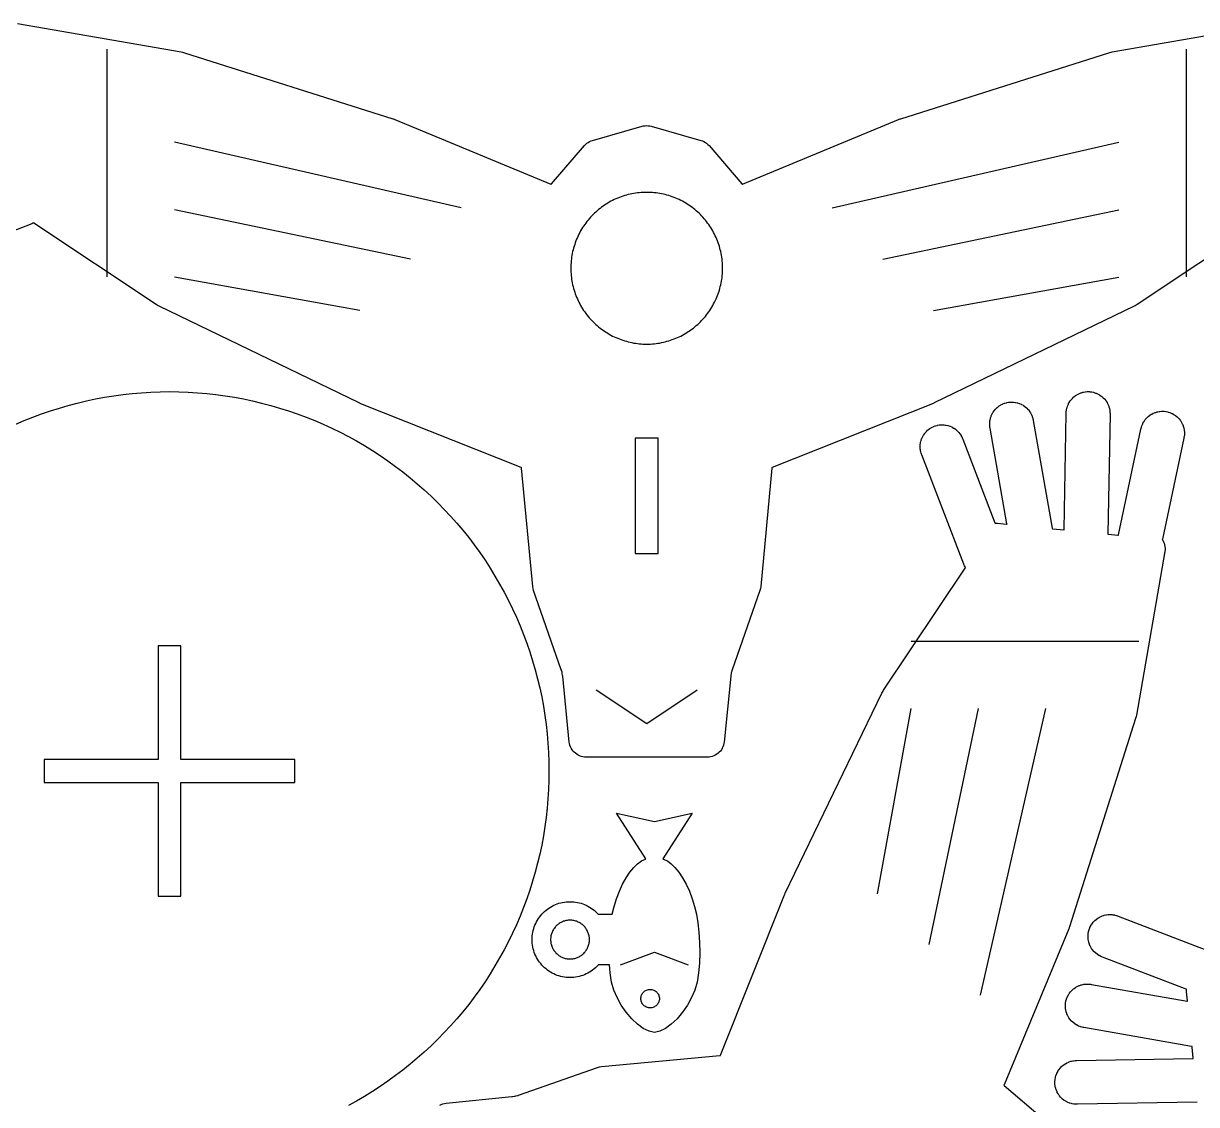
# Model space of a CAD drawing. Header units: millimetres. Extents: x 5 to 519, y 5 to 395.
# Drawn here: x 112.7 to 251.8, y 264.4 to 392.7 of the extents above; entities that cross this region are included whole.
import ezdxf

# ---------------------------------------------------------------- set-up
doc = ezdxf.new("R2010")
doc.units = ezdxf.units.MM
doc.layers.add('CUT', color=1, linetype='Continuous')
doc.layers.add('ENGRAVE', color=5, linetype='Continuous')

msp = doc.modelspace()

# ---------------------------------------------------------------- linework, layer by layer
at = {"layer": 'CUT'}
for points in [[(111.98, 392.68), (131.39, 389.3), (131.53, 389.27), (131.66, 389.24), (131.79, 389.2), (156.47, 381.38), (156.55, 381.36), (156.63, 381.33), (156.71, 381.3), (175.23, 373.62), (175.27, 373.61), (175.31, 373.64), (179.2, 378.19), (179.34, 378.33), (179.48, 378.46), (179.64, 378.57), (179.81, 378.66), (179.99, 378.74), (180.17, 378.81), (186.04, 380.49), (186.22, 380.53), (186.41, 380.55), (186.59, 380.56), (186.78, 380.55), (186.96, 380.53), (187.14, 380.49), (193.02, 378.81), (193.2, 378.74), (193.38, 378.66), (193.55, 378.57), (193.7, 378.46), (193.85, 378.33), (193.99, 378.19), (197.88, 373.64), (197.91, 373.61), (197.96, 373.62), (216.47, 381.3), (216.55, 381.33), (216.64, 381.36), (216.72, 381.38), (241.4, 389.2), (241.53, 389.24), (241.66, 389.27), (241.79, 389.3), (261.21, 392.68)], [(259.27, 369), (244.77, 359.33), (244.65, 359.26), (244.53, 359.19), (244.41, 359.13), (220.69, 347.66), (220.63, 347.63), (220.56, 347.6), (220.5, 347.57), (201.48, 339.99), (201.44, 339.97), (201.43, 339.92), (200.12, 325.89), (200.08, 325.65), (200.01, 325.41), (196.72, 316.01), (196.71, 315.99), (196.71, 315.97), (196.7, 315.94), (196.63, 315.71), (196.62, 315.65), (196.61, 315.62), (196.6, 315.56), (196.56, 315.32), (196.56, 315.29), (196.56, 315.28), (196.55, 315.25), (195.77, 307.44), (195.74, 307.25), (195.7, 307.06), (195.63, 306.87), (195.55, 306.7), (195.45, 306.53), (195.33, 306.37), (195.2, 306.23), (195.05, 306.1), (194.89, 305.98), (194.73, 305.88), (194.55, 305.79), (194.36, 305.73), (194.17, 305.68), (193.98, 305.65), (193.78, 305.64), (179.4, 305.64), (179.21, 305.65), (179.01, 305.68), (178.82, 305.73), (178.64, 305.79), (178.46, 305.88), (178.29, 305.98), (178.14, 306.1), (177.99, 306.23), (177.86, 306.37), (177.74, 306.53), (177.64, 306.7), (177.56, 306.87), (177.49, 307.06), (177.44, 307.25), (177.41, 307.44), (176.63, 315.25), (176.63, 315.28), (176.63, 315.29), (176.62, 315.32), (176.58, 315.56), (176.57, 315.62), (176.57, 315.65), (176.55, 315.71), (176.49, 315.94), (176.48, 315.97), (176.47, 315.99), (176.46, 316.01), (173.17, 325.41), (173.11, 325.65), (173.07, 325.89), (171.76, 339.92), (171.75, 339.97), (171.7, 339.99), (152.69, 347.57), (152.63, 347.6), (152.56, 347.63), (152.5, 347.66), (128.78, 359.13), (128.66, 359.19), (128.54, 359.26), (128.42, 359.33), (113.92, 369), (113.88, 369.03), (113.79, 368.98), (113.79, 368.98), (113.67, 368.92), (113.57, 368.88), (113.48, 368.84), (100.5, 363.86)], [(111.76, 345.14), (112.78, 345.57), (113.8, 345.98), (114.84, 346.37), (115.88, 346.73), (116.94, 347.06), (118, 347.37), (119.07, 347.65), (120.14, 347.91), (121.22, 348.14), (122.31, 348.34), (123.4, 348.51), (124.49, 348.66), (125.59, 348.78), (126.69, 348.88), (127.79, 348.95), (128.9, 348.99), (130, 349), (131.1, 348.99), (132.21, 348.95), (133.31, 348.88), (134.41, 348.78), (135.51, 348.66), (136.6, 348.51), (137.69, 348.34), (138.78, 348.14), (139.86, 347.91), (140.93, 347.65), (142, 347.37), (143.06, 347.06), (144.12, 346.73), (145.16, 346.37), (146.2, 345.98), (147.22, 345.57), (148.24, 345.14), (149.24, 344.68), (150.23, 344.2), (151.21, 343.69), (152.18, 343.15), (153.13, 342.6), (154.07, 342.02), (155, 341.42), (155.91, 340.79), (156.81, 340.14), (157.69, 339.48), (158.55, 338.79), (159.39, 338.07), (160.22, 337.34), (161.03, 336.59), (161.82, 335.82), (162.59, 335.03), (163.34, 334.22), (164.07, 333.39), (164.79, 332.55), (165.48, 331.69), (166.14, 330.81), (166.79, 329.91), (167.42, 329), (168.02, 328.07), (168.6, 327.13), (169.15, 326.18), (169.69, 325.21), (170.2, 324.23), (170.68, 323.24), (171.14, 322.24), (171.57, 321.22), (171.98, 320.2), (172.37, 319.16), (172.73, 318.12), (173.06, 317.06), (173.37, 316), (173.65, 314.93), (173.91, 313.86), (174.14, 312.78), (174.34, 311.69), (174.51, 310.6), (174.66, 309.51), (174.78, 308.41), (174.88, 307.31), (174.95, 306.21), (174.99, 305.1), (175, 304), (174.99, 302.9), (174.95, 301.79), (174.88, 300.69), (174.78, 299.59), (174.66, 298.49), (174.51, 297.4), (174.34, 296.31), (174.14, 295.22), (173.91, 294.14), (173.65, 293.07), (173.37, 292), (173.06, 290.94), (172.73, 289.88), (172.37, 288.84), (171.98, 287.8), (171.57, 286.78), (171.14, 285.76), (170.68, 284.76), (170.2, 283.77), (169.69, 282.79), (169.15, 281.82), (168.6, 280.87), (168.02, 279.93), (167.42, 279), (166.79, 278.09), (166.14, 277.19), (165.48, 276.31), (164.79, 275.45), (164.07, 274.61), (163.34, 273.78), (162.59, 272.97), (161.82, 272.18), (161.03, 271.41), (160.22, 270.66), (159.39, 269.93), (158.55, 269.21), (157.69, 268.52), (156.81, 267.86), (155.91, 267.21), (155, 266.58), (154.07, 265.98), (153.13, 265.4), (152.18, 264.85), (151.21, 264.31)], [(162.06, 264.36), (162.23, 264.44), (162.42, 264.51), (162.61, 264.56), (162.8, 264.59), (170.61, 265.37), (170.64, 265.37), (170.65, 265.37), (170.68, 265.38), (170.92, 265.42), (170.98, 265.43), (171.01, 265.43), (171.07, 265.45), (171.3, 265.51), (171.33, 265.52), (171.34, 265.53), (171.37, 265.54), (180.77, 268.83), (181, 268.89), (181.24, 268.93), (195.28, 270.24), (195.33, 270.25), (195.35, 270.3), (202.93, 289.31), (202.96, 289.37), (202.99, 289.44), (203.02, 289.5), (214.48, 313.22), (214.55, 313.34), (214.62, 313.46), (214.69, 313.58), (224.36, 328.08), (224.38, 328.12), (224.34, 328.21), (224.34, 328.21), (224.28, 328.33), (224.24, 328.43), (224.2, 328.52), (219.22, 341.5), (219.18, 341.59), (219.15, 341.69), (219.1, 341.88), (219.08, 341.94), (219.05, 342.13), (219.04, 342.19), (219.03, 342.39), (219.03, 342.45), (219.03, 342.64), (219.04, 342.7), (219.06, 342.9), (219.07, 342.95), (219.12, 343.14), (219.13, 343.2), (219.19, 343.39), (219.21, 343.44), (219.29, 343.62), (219.32, 343.67), (219.42, 343.84), (219.45, 343.89), (219.56, 344.05), (219.6, 344.1), (219.73, 344.25), (219.77, 344.29), (219.91, 344.43), (219.95, 344.46), (220.11, 344.58), (220.16, 344.62), (220.32, 344.72), (220.37, 344.75), (220.55, 344.84), (220.6, 344.86), (220.79, 344.93), (220.84, 344.95), (221.03, 345), (221.09, 345.02), (221.28, 345.05), (221.34, 345.06), (221.54, 345.07), (221.6, 345.07), (221.79, 345.07), (221.85, 345.06), (222.04, 345.04), (222.1, 345.03), (222.29, 344.99), (222.35, 344.97), (222.54, 344.91), (222.59, 344.89), (222.77, 344.81), (222.82, 344.78), (222.99, 344.68), (223.04, 344.65), (223.2, 344.54), (223.25, 344.5), (223.4, 344.37), (223.44, 344.33), (223.58, 344.19), (223.61, 344.15), (223.73, 343.99), (223.77, 343.94), (223.87, 343.78), (223.9, 343.73), (223.99, 343.55), (224.03, 343.45), (224.07, 343.36), (227.88, 333.43), (227.9, 333.39), (227.97, 333.39), (228.19, 333.38), (229.27, 333.27), (229.32, 333.27), (229.31, 333.32), (227.31, 344.66), (227.3, 344.76), (227.28, 344.87), (227.27, 345.06), (227.27, 345.12), (227.27, 345.32), (227.28, 345.38), (227.3, 345.57), (227.31, 345.63), (227.35, 345.82), (227.37, 345.88), (227.43, 346.06), (227.45, 346.12), (227.53, 346.3), (227.55, 346.35), (227.65, 346.52), (227.68, 346.57), (227.79, 346.73), (227.83, 346.78), (227.96, 346.93), (228, 346.97), (228.14, 347.11), (228.18, 347.14), (228.34, 347.27), (228.39, 347.3), (228.55, 347.4), (228.6, 347.43), (228.78, 347.52), (228.83, 347.55), (229.02, 347.62), (229.07, 347.64), (229.26, 347.69), (229.32, 347.7), (229.51, 347.74), (229.57, 347.74), (229.76, 347.76), (229.82, 347.76), (230.02, 347.76), (230.08, 347.75), (230.27, 347.73), (230.33, 347.72), (230.52, 347.68), (230.58, 347.66), (230.76, 347.6), (230.82, 347.58), (231, 347.5), (231.05, 347.47), (231.22, 347.38), (231.27, 347.35), (231.43, 347.23), (231.48, 347.2), (231.63, 347.07), (231.67, 347.03), (231.81, 346.89), (231.85, 346.84), (231.97, 346.69), (232, 346.64), (232.11, 346.47), (232.13, 346.42), (232.22, 346.25), (232.25, 346.2), (232.32, 346.01), (232.34, 345.96), (232.39, 345.77), (232.41, 345.66), (232.43, 345.57), (234.69, 332.79), (234.7, 332.74), (234.74, 332.73), (236.05, 332.61), (236.1, 332.6), (236.1, 332.65), (236.34, 346.4), (236.34, 346.5), (236.35, 346.61), (236.37, 346.8), (236.38, 346.86), (236.42, 347.05), (236.44, 347.11), (236.5, 347.29), (236.52, 347.35), (236.6, 347.53), (236.62, 347.58), (236.72, 347.75), (236.75, 347.8), (236.86, 347.96), (236.9, 348.01), (237.03, 348.16), (237.07, 348.2), (237.21, 348.34), (237.25, 348.38), (237.41, 348.5), (237.45, 348.53), (237.62, 348.64), (237.67, 348.67), (237.84, 348.76), (237.9, 348.78), (238.08, 348.85), (238.14, 348.87), (238.32, 348.93), (238.38, 348.94), (238.57, 348.97), (238.63, 348.98), (238.83, 349), (238.89, 349), (239.08, 349), (239.14, 348.99), (239.34, 348.97), (239.39, 348.96), (239.59, 348.92), (239.64, 348.9), (239.83, 348.84), (239.88, 348.82), (240.06, 348.74), (240.12, 348.72), (240.29, 348.62), (240.34, 348.59), (240.5, 348.48), (240.55, 348.44), (240.7, 348.32), (240.74, 348.28), (240.87, 348.14), (240.91, 348.09), (241.03, 347.94), (241.07, 347.89), (241.18, 347.72), (241.2, 347.67), (241.29, 347.5), (241.32, 347.45), (241.39, 347.26), (241.41, 347.21), (241.46, 347.02), (241.48, 346.96), (241.51, 346.77), (241.52, 346.71), (241.53, 346.51), (241.54, 346.41), (241.54, 346.31), (241.29, 332.14), (241.29, 332.09), (241.34, 332.09), (242.48, 331.98), (242.53, 331.97), (242.54, 332.02), (245.21, 344.57), (245.23, 344.67), (245.26, 344.77), (245.32, 344.96), (245.34, 345.01), (245.42, 345.19), (245.44, 345.25), (245.54, 345.42), (245.57, 345.47), (245.68, 345.63), (245.71, 345.68), (245.84, 345.83), (245.88, 345.87), (246.02, 346.01), (246.06, 346.04), (246.22, 346.17), (246.27, 346.2), (246.43, 346.31), (246.48, 346.34), (246.66, 346.43), (246.71, 346.45), (246.89, 346.53), (246.95, 346.54), (247.13, 346.6), (247.19, 346.61), (247.38, 346.65), (247.44, 346.66), (247.64, 346.67), (247.7, 346.67), (247.89, 346.67), (247.95, 346.67), (248.15, 346.65), (248.2, 346.64), (248.4, 346.6), (248.45, 346.58), (248.64, 346.52), (248.7, 346.5), (248.88, 346.42), (248.93, 346.4), (249.1, 346.3), (249.15, 346.27), (249.31, 346.16), (249.36, 346.13), (249.51, 346), (249.55, 345.96), (249.69, 345.82), (249.73, 345.77), (249.85, 345.62), (249.88, 345.57), (249.99, 345.41), (250.02, 345.36), (250.11, 345.18), (250.14, 345.13), (250.21, 344.95), (250.23, 344.89), (250.28, 344.7), (250.3, 344.65), (250.33, 344.45), (250.34, 344.4), (250.36, 344.2), (250.36, 344.14), (250.36, 343.95), (250.35, 343.89), (250.33, 343.69), (250.31, 343.59), (250.29, 343.49), (247.75, 331.51), (247.74, 331.46), (247.79, 331.38), (247.88, 331.2), (247.96, 331.01), (248.01, 330.82), (248.05, 330.62), (248.06, 330.42), (248.06, 330.22), (248.04, 330.02), (244.66, 310.61), (244.63, 310.47), (244.6, 310.34), (244.56, 310.21), (236.74, 285.53), (236.71, 285.45), (236.68, 285.37), (236.65, 285.29), (228.98, 266.77), (228.96, 266.73), (229, 266.69), (233.54, 262.8)], [(251.86, 264.71), (237.69, 264.46), (237.59, 264.46), (237.49, 264.47), (237.29, 264.48), (237.23, 264.49), (237.04, 264.52), (236.98, 264.54), (236.79, 264.59), (236.74, 264.61), (236.55, 264.68), (236.5, 264.71), (236.33, 264.8), (236.28, 264.82), (236.11, 264.93), (236.06, 264.97), (235.91, 265.09), (235.86, 265.13), (235.72, 265.26), (235.68, 265.3), (235.56, 265.45), (235.52, 265.5), (235.41, 265.66), (235.38, 265.71), (235.28, 265.88), (235.26, 265.94), (235.18, 266.12), (235.16, 266.17), (235.1, 266.36), (235.08, 266.41), (235.04, 266.61), (235.03, 266.66), (235.01, 266.86), (235, 266.92), (235, 267.11), (235, 267.17), (235.02, 267.37), (235.03, 267.43), (235.06, 267.62), (235.07, 267.68), (235.13, 267.86), (235.15, 267.92), (235.22, 268.1), (235.24, 268.16), (235.33, 268.33), (235.36, 268.38), (235.47, 268.55), (235.5, 268.59), (235.62, 268.75), (235.66, 268.79), (235.8, 268.93), (235.84, 268.97), (235.99, 269.1), (236.04, 269.14), (236.2, 269.25), (236.25, 269.28), (236.42, 269.38), (236.47, 269.4), (236.65, 269.48), (236.71, 269.5), (236.89, 269.56), (236.95, 269.58), (237.14, 269.62), (237.2, 269.63), (237.39, 269.65), (237.5, 269.66), (237.6, 269.66), (251.35, 269.9), (251.4, 269.9), (251.39, 269.95), (251.27, 271.26), (251.26, 271.3), (251.21, 271.31), (238.43, 273.57), (238.34, 273.59), (238.23, 273.61), (238.04, 273.66), (237.99, 273.68), (237.8, 273.75), (237.75, 273.78), (237.58, 273.87), (237.53, 273.89), (237.36, 274), (237.31, 274.03), (237.16, 274.15), (237.11, 274.19), (236.97, 274.33), (236.93, 274.37), (236.8, 274.52), (236.77, 274.57), (236.65, 274.73), (236.62, 274.78), (236.53, 274.95), (236.5, 275), (236.42, 275.18), (236.4, 275.24), (236.34, 275.42), (236.32, 275.48), (236.28, 275.67), (236.27, 275.73), (236.25, 275.92), (236.24, 275.98), (236.24, 276.18), (236.24, 276.24), (236.26, 276.43), (236.26, 276.49), (236.3, 276.68), (236.31, 276.74), (236.36, 276.93), (236.38, 276.98), (236.45, 277.17), (236.48, 277.22), (236.57, 277.4), (236.6, 277.45), (236.7, 277.61), (236.73, 277.66), (236.86, 277.82), (236.89, 277.86), (237.03, 278), (237.07, 278.04), (237.22, 278.17), (237.27, 278.21), (237.43, 278.32), (237.48, 278.35), (237.65, 278.45), (237.7, 278.47), (237.88, 278.55), (237.94, 278.57), (238.12, 278.63), (238.18, 278.65), (238.37, 278.69), (238.43, 278.7), (238.62, 278.72), (238.68, 278.73), (238.88, 278.73), (238.94, 278.73), (239.13, 278.72), (239.24, 278.7), (239.34, 278.69), (250.68, 276.69), (250.73, 276.68), (250.73, 276.73), (250.62, 277.81), (250.61, 278.03), (250.61, 278.1), (250.57, 278.12), (240.64, 281.93), (240.55, 281.97), (240.45, 282.01), (240.27, 282.1), (240.22, 282.13), (240.06, 282.23), (240.01, 282.27), (239.85, 282.39), (239.81, 282.42), (239.67, 282.56), (239.63, 282.6), (239.5, 282.75), (239.46, 282.8), (239.35, 282.96), (239.32, 283.01), (239.22, 283.18), (239.19, 283.23), (239.11, 283.41), (239.09, 283.46), (239.03, 283.65), (239.01, 283.71), (238.97, 283.9), (238.96, 283.96), (238.94, 284.15), (238.93, 284.21), (238.93, 284.4), (238.93, 284.46), (238.94, 284.66), (238.95, 284.72), (238.98, 284.91), (239, 284.97), (239.05, 285.16), (239.07, 285.21), (239.14, 285.4), (239.16, 285.45), (239.25, 285.63), (239.28, 285.68), (239.38, 285.84), (239.42, 285.89), (239.54, 286.05), (239.57, 286.09), (239.71, 286.23), (239.75, 286.27), (239.9, 286.4), (239.95, 286.44), (240.11, 286.55), (240.16, 286.58), (240.33, 286.68), (240.38, 286.71), (240.56, 286.79), (240.61, 286.81), (240.8, 286.87), (240.86, 286.88), (241.05, 286.93), (241.1, 286.94), (241.3, 286.96), (241.36, 286.97), (241.55, 286.97), (241.61, 286.97), (241.81, 286.96), (241.87, 286.95), (242.06, 286.92), (242.12, 286.9), (242.31, 286.85), (242.41, 286.82), (242.5, 286.78), (255.48, 281.8)]]:
    msp.add_lwpolyline(points, dxfattribs=at)
for points in [[(195.58, 364.08), (195.57, 364.3), (195.55, 364.52), (195.53, 364.74), (195.5, 364.96), (195.46, 365.18), (195.42, 365.4), (195.38, 365.61), (195.32, 365.83), (195.27, 366.04), (195.21, 366.25), (195.14, 366.47), (195.07, 366.67), (194.99, 366.88), (194.91, 367.09), (194.82, 367.29), (194.73, 367.49), (194.63, 367.69), (194.53, 367.88), (194.42, 368.08), (194.31, 368.27), (194.2, 368.46), (194.08, 368.64), (193.95, 368.82), (193.82, 369), (193.69, 369.18), (193.55, 369.35), (193.41, 369.52), (193.26, 369.69), (193.11, 369.85), (192.96, 370.01), (192.8, 370.16), (192.64, 370.31), (192.47, 370.46), (192.3, 370.6), (192.13, 370.74), (191.96, 370.87), (191.78, 371), (191.59, 371.13), (191.41, 371.25), (191.22, 371.36), (191.03, 371.47), (190.84, 371.58), (190.64, 371.68), (190.44, 371.78), (190.24, 371.87), (190.04, 371.96), (189.83, 372.04), (189.63, 372.12), (189.42, 372.19), (189.21, 372.25), (188.99, 372.32), (188.78, 372.37), (188.57, 372.42), (188.35, 372.47), (188.13, 372.51), (187.91, 372.54), (187.7, 372.57), (187.48, 372.6), (187.26, 372.62), (187.04, 372.63), (186.81, 372.64), (186.59, 372.64), (186.37, 372.64), (186.15, 372.63), (185.93, 372.62), (185.71, 372.6), (185.49, 372.57), (185.27, 372.54), (185.06, 372.51), (184.84, 372.47), (184.62, 372.42), (184.41, 372.37), (184.19, 372.32), (183.98, 372.25), (183.77, 372.19), (183.56, 372.12), (183.35, 372.04), (183.15, 371.96), (182.95, 371.87), (182.75, 371.78), (182.55, 371.68), (182.35, 371.58), (182.16, 371.47), (181.97, 371.36), (181.78, 371.25), (181.59, 371.13), (181.41, 371), (181.23, 370.87), (181.06, 370.74), (180.88, 370.6), (180.72, 370.46), (180.55, 370.31), (180.39, 370.16), (180.23, 370.01), (180.08, 369.85), (179.93, 369.69), (179.78, 369.52), (179.64, 369.35), (179.5, 369.18), (179.37, 369), (179.24, 368.82), (179.11, 368.64), (178.99, 368.46), (178.87, 368.27), (178.76, 368.08), (178.66, 367.88), (178.55, 367.69), (178.46, 367.49), (178.37, 367.29), (178.28, 367.09), (178.2, 366.88), (178.12, 366.67), (178.05, 366.47), (177.98, 366.25), (177.92, 366.04), (177.86, 365.83), (177.81, 365.61), (177.77, 365.4), (177.73, 365.18), (177.69, 364.96), (177.66, 364.74), (177.64, 364.52), (177.62, 364.3), (177.6, 364.08), (177.6, 363.86), (177.59, 363.64), (177.6, 363.42), (177.6, 363.2), (177.62, 362.98), (177.64, 362.76), (177.66, 362.54), (177.69, 362.32), (177.73, 362.1), (177.77, 361.89), (177.81, 361.67), (177.86, 361.46), (177.92, 361.24), (177.98, 361.03), (178.05, 360.82), (178.12, 360.61), (178.2, 360.4), (178.28, 360.2), (178.37, 360), (178.46, 359.79), (178.55, 359.6), (178.66, 359.4), (178.76, 359.21), (178.87, 359.02), (178.99, 358.83), (179.11, 358.64), (179.24, 358.46), (179.37, 358.28), (179.5, 358.11), (179.64, 357.93), (179.78, 357.76), (179.93, 357.6), (180.08, 357.44), (180.23, 357.28), (180.39, 357.12), (180.55, 356.97), (180.72, 356.83), (180.88, 356.69), (181.06, 356.55), (181.23, 356.41), (181.41, 356.28), (181.59, 356.16), (181.78, 356.04), (181.97, 355.92), (182.16, 355.81), (182.35, 355.71), (182.55, 355.6), (182.75, 355.51), (182.95, 355.41), (183.15, 355.33), (183.35, 355.25), (183.56, 355.17), (183.77, 355.1), (183.98, 355.03), (184.19, 354.97), (184.41, 354.91), (184.62, 354.86), (184.84, 354.82), (185.06, 354.77), (185.27, 354.74), (185.49, 354.71), (185.71, 354.69), (185.93, 354.67), (186.15, 354.65), (186.37, 354.65), (186.59, 354.64), (186.81, 354.65), (187.04, 354.65), (187.26, 354.67), (187.48, 354.69), (187.7, 354.71), (187.91, 354.74), (188.13, 354.77), (188.35, 354.82), (188.57, 354.86), (188.78, 354.91), (188.99, 354.97), (189.21, 355.03), (189.42, 355.1), (189.63, 355.17), (189.83, 355.25), (190.04, 355.33), (190.24, 355.41), (190.44, 355.51), (190.64, 355.6), (190.84, 355.71), (191.03, 355.81), (191.22, 355.92), (191.41, 356.04), (191.59, 356.16), (191.78, 356.28), (191.96, 356.41), (192.13, 356.55), (192.3, 356.69), (192.47, 356.83), (192.64, 356.97), (192.8, 357.12), (192.96, 357.28), (193.11, 357.44), (193.26, 357.6), (193.41, 357.76), (193.55, 357.93), (193.69, 358.11), (193.82, 358.28), (193.95, 358.46), (194.08, 358.64), (194.2, 358.83), (194.31, 359.02), (194.42, 359.21), (194.53, 359.4), (194.63, 359.6), (194.73, 359.79), (194.82, 360), (194.91, 360.2), (194.99, 360.4), (195.07, 360.61), (195.14, 360.82), (195.21, 361.03), (195.27, 361.24), (195.32, 361.46), (195.38, 361.67), (195.42, 361.89), (195.46, 362.1), (195.5, 362.32), (195.53, 362.54), (195.55, 362.76), (195.57, 362.98), (195.58, 363.2), (195.59, 363.42), (195.59, 363.64), (195.59, 363.86)], [(187.94, 343.49), (185.24, 343.49), (185.24, 329.79), (187.94, 329.79)], [(131.35, 305.35), (131.35, 318.85), (128.65, 318.85), (128.65, 305.35), (115.15, 305.35), (115.15, 302.65), (128.65, 302.65), (128.65, 289.15), (131.35, 289.15), (131.35, 302.65), (144.85, 302.65), (144.85, 305.35)], [(182.25, 280.04), (182.17, 281), (180.85, 281), (180.83, 280.98), (180.68, 280.82), (180.52, 280.67), (180.35, 280.52), (180.18, 280.39), (180, 280.26), (179.81, 280.14), (179.62, 280.03), (179.42, 279.93), (179.22, 279.84), (179.02, 279.76), (178.81, 279.69), (178.59, 279.63), (178.38, 279.59), (178.16, 279.55), (177.94, 279.52), (177.72, 279.51), (177.5, 279.5), (177.28, 279.51), (177.06, 279.52), (176.84, 279.55), (176.62, 279.59), (176.41, 279.63), (176.19, 279.69), (175.98, 279.76), (175.78, 279.84), (175.58, 279.93), (175.38, 280.03), (175.19, 280.14), (175, 280.26), (174.82, 280.39), (174.65, 280.52), (174.48, 280.67), (174.32, 280.82), (174.17, 280.98), (174.02, 281.15), (173.89, 281.32), (173.76, 281.5), (173.64, 281.69), (173.53, 281.88), (173.43, 282.08), (173.34, 282.28), (173.26, 282.48), (173.19, 282.69), (173.13, 282.91), (173.09, 283.12), (173.05, 283.34), (173.02, 283.56), (173.01, 283.78), (173, 284), (173.01, 284.22), (173.02, 284.44), (173.05, 284.66), (173.09, 284.88), (173.13, 285.09), (173.19, 285.31), (173.26, 285.52), (173.34, 285.72), (173.43, 285.92), (173.53, 286.12), (173.64, 286.31), (173.76, 286.5), (173.89, 286.68), (174.02, 286.85), (174.17, 287.02), (174.32, 287.18), (174.48, 287.33), (174.65, 287.48), (174.82, 287.61), (175, 287.74), (175.19, 287.86), (175.38, 287.97), (175.58, 288.07), (175.78, 288.16), (175.98, 288.24), (176.19, 288.31), (176.41, 288.37), (176.62, 288.41), (176.84, 288.45), (177.06, 288.48), (177.28, 288.49), (177.5, 288.5), (177.72, 288.49), (177.94, 288.48), (178.16, 288.45), (178.38, 288.41), (178.59, 288.37), (178.81, 288.31), (179.02, 288.24), (179.22, 288.16), (179.42, 288.07), (179.62, 287.97), (179.81, 287.86), (180, 287.74), (180.18, 287.61), (180.35, 287.48), (180.52, 287.33), (180.68, 287.18), (180.83, 287.02), (180.85, 287), (182.5, 287), (182.72, 287.93), (183, 288.85), (183.35, 289.73), (183.74, 290.56), (184.16, 291.32), (184.6, 291.99), (185.06, 292.56), (185.5, 293), (185.96, 293.33), (186.45, 293.56), (186.49, 293.57), (183, 299), (187.5, 298), (192, 299), (188.51, 293.57), (188.55, 293.56), (189.04, 293.33), (189.5, 293), (189.94, 292.56), (190.4, 291.99), (190.84, 291.32), (191.26, 290.56), (191.65, 289.73), (192, 288.85), (192.28, 287.93), (192.5, 287), (192.66, 285.99), (192.78, 284.87), (192.86, 283.67), (192.89, 282.44), (192.85, 281.21), (192.75, 280.04), (192.57, 278.95), (192.3, 278), (191.92, 277.12), (191.42, 276.23), (190.84, 275.39), (190.19, 274.62), (189.5, 273.97), (188.81, 273.45), (188.13, 273.12), (187.5, 273), (186.87, 273.12), (186.19, 273.45), (185.5, 273.97), (184.81, 274.62), (184.16, 275.39), (183.58, 276.23), (183.08, 277.12), (182.7, 278), (182.43, 278.95)], [(177.39, 286.3), (177.27, 286.29), (177.16, 286.28), (177.05, 286.26), (176.94, 286.23), (176.83, 286.2), (176.73, 286.17), (176.62, 286.12), (176.52, 286.08), (176.42, 286.03), (176.32, 285.97), (176.22, 285.91), (176.13, 285.85), (176.04, 285.78), (175.96, 285.7), (175.87, 285.63), (175.8, 285.54), (175.72, 285.46), (175.65, 285.37), (175.59, 285.28), (175.53, 285.18), (175.47, 285.08), (175.42, 284.98), (175.38, 284.88), (175.33, 284.77), (175.3, 284.67), (175.27, 284.56), (175.24, 284.45), (175.22, 284.34), (175.21, 284.23), (175.2, 284.11), (175.2, 284), (175.2, 283.89), (175.21, 283.77), (175.22, 283.66), (175.24, 283.55), (175.27, 283.44), (175.3, 283.33), (175.33, 283.23), (175.38, 283.12), (175.42, 283.02), (175.47, 282.92), (175.53, 282.82), (175.59, 282.72), (175.65, 282.63), (175.72, 282.54), (175.8, 282.46), (175.87, 282.37), (175.96, 282.3), (176.04, 282.22), (176.13, 282.15), (176.22, 282.09), (176.32, 282.03), (176.42, 281.97), (176.52, 281.92), (176.62, 281.88), (176.73, 281.83), (176.83, 281.8), (176.94, 281.77), (177.05, 281.74), (177.16, 281.72), (177.27, 281.71), (177.39, 281.7), (177.5, 281.7), (177.61, 281.7), (177.73, 281.71), (177.84, 281.72), (177.95, 281.74), (178.06, 281.77), (178.17, 281.8), (178.27, 281.83), (178.38, 281.88), (178.48, 281.92), (178.58, 281.97), (178.68, 282.03), (178.78, 282.09), (178.87, 282.15), (178.96, 282.22), (179.04, 282.3), (179.13, 282.37), (179.2, 282.46), (179.28, 282.54), (179.35, 282.63), (179.41, 282.72), (179.47, 282.82), (179.53, 282.92), (179.58, 283.02), (179.62, 283.12), (179.67, 283.23), (179.7, 283.33), (179.73, 283.44), (179.76, 283.55), (179.78, 283.66), (179.79, 283.77), (179.8, 283.89), (179.8, 284), (179.8, 284.11), (179.79, 284.23), (179.78, 284.34), (179.76, 284.45), (179.73, 284.56), (179.7, 284.67), (179.67, 284.77), (179.62, 284.88), (179.58, 284.98), (179.53, 285.08), (179.47, 285.18), (179.41, 285.28), (179.35, 285.37), (179.28, 285.46), (179.2, 285.54), (179.13, 285.63), (179.04, 285.7), (178.96, 285.78), (178.87, 285.85), (178.78, 285.91), (178.68, 285.97), (178.58, 286.03), (178.48, 286.08), (178.38, 286.12), (178.27, 286.17), (178.17, 286.2), (178.06, 286.23), (177.95, 286.26), (177.84, 286.28), (177.73, 286.29), (177.61, 286.3), (177.5, 286.3)]]:
    msp.add_lwpolyline(points, close=True, dxfattribs=at)
at = {"layer": 'ENGRAVE'}
for points in [[(122.59, 362.62), (122.59, 389.62)], [(250.59, 362.62), (250.59, 389.62)], [(164.59, 370.81), (130.59, 378.58)], [(208.59, 370.81), (242.59, 378.58)], [(158.59, 364.71), (130.59, 370.58)], [(214.59, 364.71), (242.59, 370.58)], [(152.59, 358.61), (130.59, 362.58)], [(220.59, 358.61), (242.59, 362.58)], [(217.97, 319.41), (244.97, 319.41)], [(180.59, 313.64), (186.59, 309.64), (192.59, 313.64)], [(213.97, 289.41), (217.94, 311.41)], [(220.07, 283.41), (225.94, 311.41)], [(226.17, 277.41), (233.94, 311.41)], [(183.5, 281), (187.5, 282.5), (191.5, 281)], [(187, 278.1), (187.11, 278.09), (187.21, 278.08), (187.32, 278.05), (187.42, 278.02), (187.52, 277.97), (187.61, 277.91), (187.7, 277.85), (187.78, 277.78), (187.85, 277.7), (187.91, 277.61), (187.97, 277.52), (188.02, 277.42), (188.05, 277.32), (188.08, 277.21), (188.09, 277.11), (188.1, 277), (188.09, 276.89), (188.08, 276.79), (188.05, 276.68), (188.02, 276.58), (187.97, 276.48), (187.91, 276.39), (187.85, 276.3), (187.78, 276.22), (187.7, 276.15), (187.61, 276.09), (187.52, 276.03), (187.42, 275.98), (187.32, 275.95), (187.21, 275.92), (187.11, 275.91), (187, 275.9), (186.89, 275.91), (186.79, 275.92), (186.68, 275.95), (186.58, 275.98), (186.48, 276.03), (186.39, 276.09), (186.3, 276.15), (186.22, 276.22), (186.15, 276.3), (186.09, 276.39), (186.03, 276.48), (185.98, 276.58), (185.95, 276.68), (185.92, 276.79), (185.91, 276.89), (185.9, 277), (185.91, 277.11), (185.92, 277.21), (185.95, 277.32), (185.98, 277.42), (186.03, 277.52), (186.09, 277.61), (186.15, 277.7), (186.22, 277.78), (186.3, 277.85), (186.39, 277.91), (186.48, 277.97), (186.58, 278.02), (186.68, 278.05), (186.79, 278.08), (186.89, 278.09), (187, 278.1)]]:
    msp.add_lwpolyline(points, dxfattribs=at)

doc.saveas('drawing.dxf')
